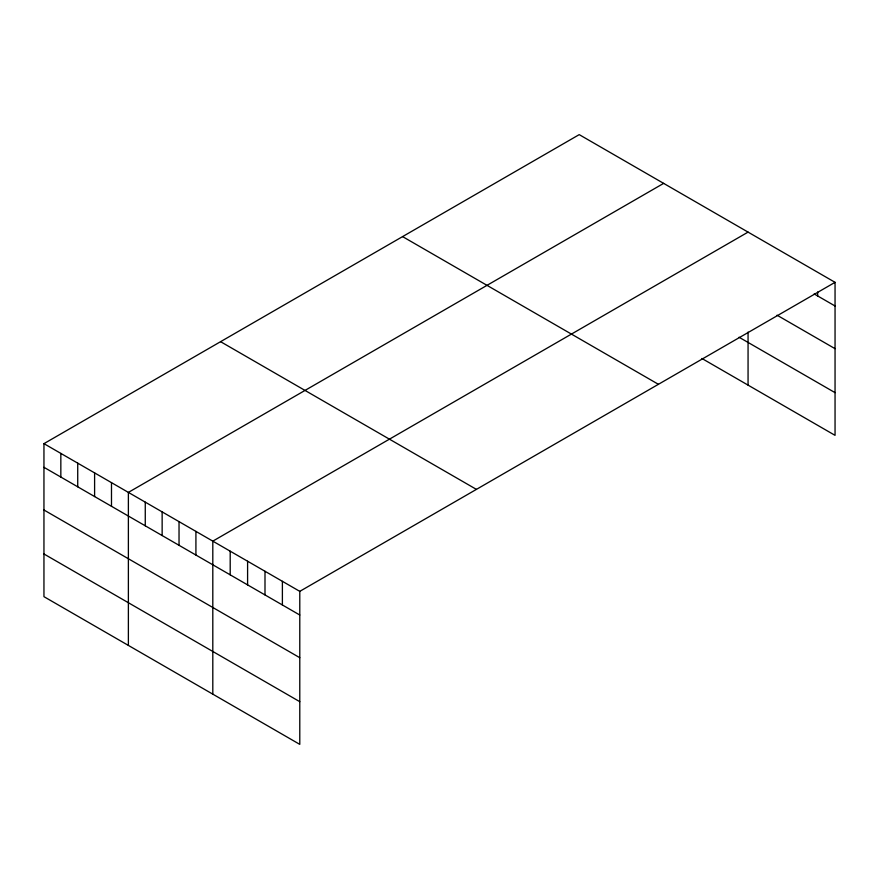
<?xml version="1.0" encoding="UTF-8"?>
<svg xmlns="http://www.w3.org/2000/svg" width="879" height="879" viewBox="0 0 879 879"><rect width="100%" height="100%" fill="white"/><g stroke="black" fill="none" stroke-linecap="round" stroke-linejoin="round"><path stroke-width="1.32" d="M835.05 282.335L299.783 591.358L299.783 744.37L43.95 596.665L43.95 443.653L579.217 134.63L835.05 282.335L835.05 435.347L701.914 358.478M663.645 183.37L128.378 492.405L128.378 645.417M748.062 232.111L212.806 541.145L212.806 694.157M814.174 293.938L835.05 305.991M777.058 315.198L835.05 348.677M739.063 337.239L835.05 392.649M402.582 236.605L658.415 384.31M220.585 341.678L476.418 489.383M43.95 443.653L299.783 591.358M43.95 467.309L299.783 615.014M43.95 509.996L299.783 657.701M43.95 553.979L299.783 701.684M817.657 292.004L817.657 295.937M748.062 332.086L748.062 385.123M282.39 581.316L282.39 604.972M264.997 571.273L264.997 594.929M247.592 561.231L247.592 584.887M230.199 551.188L230.199 574.844M195.918 531.399L195.918 555.045M179.03 521.643L179.03 545.299M162.143 511.897L162.143 535.553M145.266 502.151L145.266 525.807M111.49 482.648L111.49 506.304M94.602 472.902L94.602 496.558M77.726 463.156L77.726 486.812M60.838 453.41L60.838 477.066"/></g></svg>
